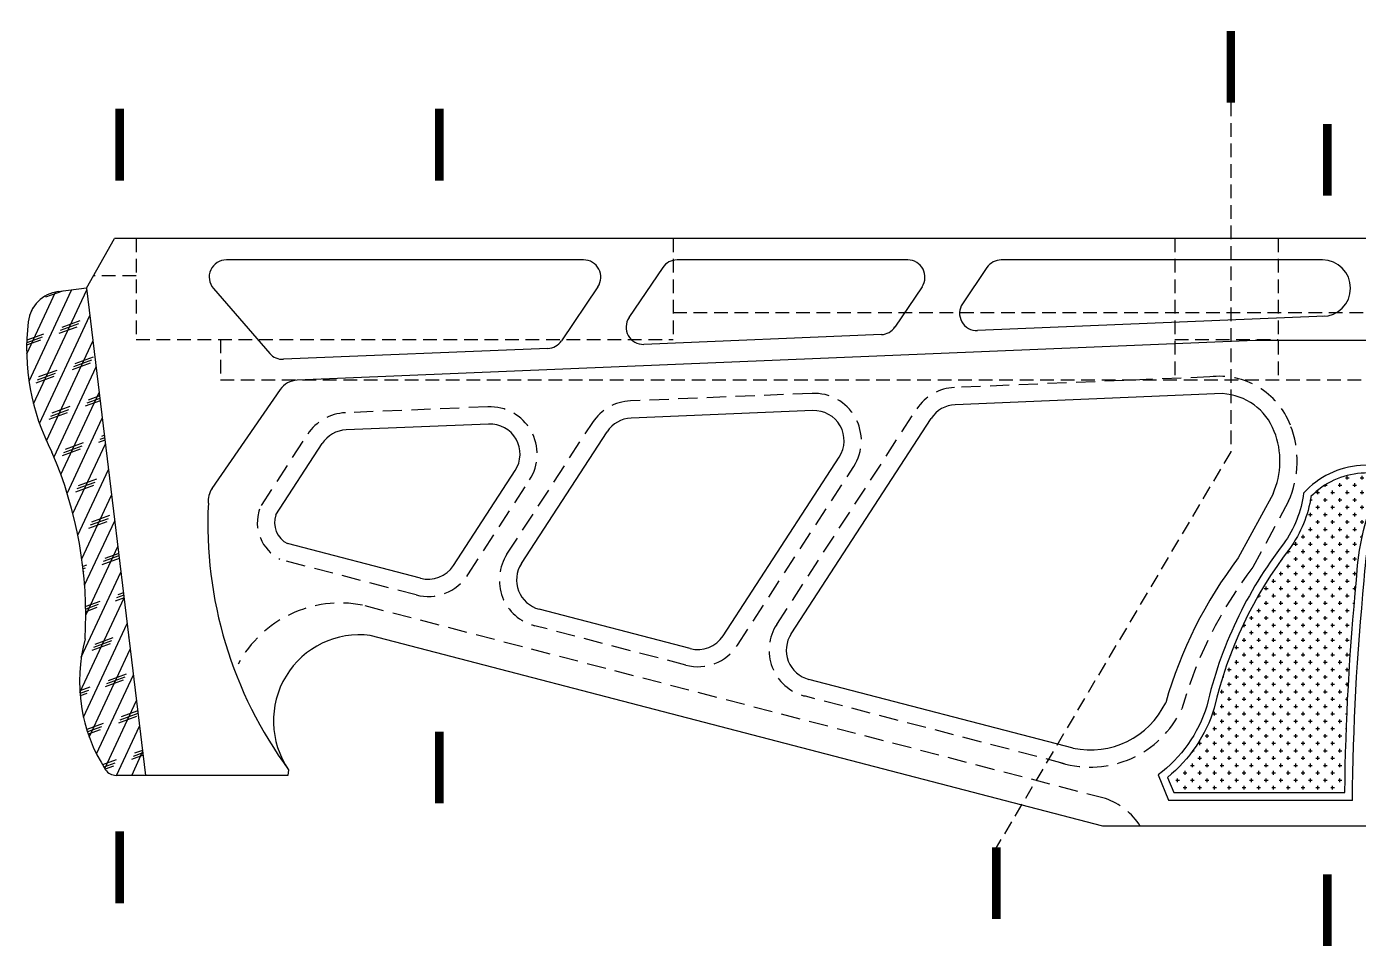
# Model space of a CAD drawing. Header units: millimetres. Extents: x 6817 to 10425, y -2870 to -164.
# Drawn here: x 7607.5 to 7917, y -2666 to -2451.4 of the extents above; entities that cross this region are included whole.
import ezdxf

# ---------------------------------------------------------------- set-up
doc = ezdxf.new("R2010")
doc.units = ezdxf.units.MM
doc.linetypes.add('HIDDEN', pattern=[9.525, 6.35, -3.175])
doc.layers.add('图层2', color=108, linetype='Continuous')

# ---------------------------------------------------------------- blocks, each defined once
blk = doc.blocks.new('dfjjjj')
at = {"linetype": 'ByBlock'}
h = blk.add_hatch(dxfattribs=at)
h.set_pattern_fill('CORK', color=4, angle=65)
h.set_pattern_definition([(65, (0, 0), (-2.8775272, 1.341813), []), (200, (2.11, 0.768), (3.07143, -8.438684), [4.49013, -4.49013]), (200, (2.445, 1.487), (3.07143, -8.438684), [4.49013, -4.49013]), (200, (2.781, 2.207), (3.07143, -8.438684), [4.49013, -4.49013])])
h.paths.add_polyline_path([(1332.87, -2802.32, -0.115864), (1340.59, -2845.73, 0.213121), (1345.31, -2876.15, 0.248717), (1347.79, -2877.47), (1354.61, -2877.47), (1340.92, -2764.27), (1334.35, -2765.06, 0.345162), (1327.36, -2772.04, 0.151566)])
at = {"layer": '图层2', "linetype": 'ByBlock'}
h = blk.add_hatch(dxfattribs=at)
h.set_pattern_fill('十字', color=4, scale=0.27, pattern_type=2)
h.set_pattern_definition([(0, (-4562.4388, -1745.2529), (1.7145, 1.7145), [0.85725, -2.57175]), (90, (-4562.0102, -1745.6815), (-1.7145, 1.7145), [0.85725, -2.57175])])
h.paths.add_polyline_path([(1639.73, -2813.87, -0.084835), (1643.23, -2806.92, 0.01109), (1637.1, -2807.27, 0.186954), (1625.44, -2812.67, -0.117438), (1620.53, -2824.71, 0.108144), (1602.96, -2861.85, -0.147163), (1592.12, -2877.94), (1593.54, -2881.41), (1633.31, -2881.41, -0.022055), (1636.02, -2832.08, -0.077889)])
at = {"color": 2, "linetype": 'ByBlock'}
blk.add_line((1340.92, -2764.27), (1334.35, -2765.06), dxfattribs=at)
for centre, radius, start, end in [((1335.31, -2773), 8, 96.8983, 173.0692), ((1378.92, -2778.31), 51.94, 173.0692, 207.5431), ((1244.32, -2840.46), 96.41, 356.8663, 23.3025), ((1465.48, -2819), 96.39, 177.1412, 216.3699), ((1377.02, -2855.66), 37.75, 164.748, 212.8718), ((1404.37, -2864.81), 20.03, 82.8798, 214.4956), ((1347.79, -2874.47), 3, 214.1319, 270)]:
    blk.add_arc(centre, radius, start, end, dxfattribs=at)
at = {"layer": '图层2', "color": 2, "linetype": 'ByBlock'}
for p, q in [((1340.92, -2764.27), (1347.43, -2752.68)), ((1900.92, -2752.68), (1347.43, -2752.68)), ((1456.41, -2757.68), (1373.4, -2757.68)), ((1474.81, -2759.44), (1466.96, -2771.08)), ((1531.75, -2757.68), (1478.13, -2757.68)), ((1550.15, -2759.44), (1544.46, -2767.87)), ((1628.09, -2757.68), (1553.46, -2757.68)), ((1340.92, -2764.27), (1354.61, -2877.47)), ((1370.38, -2764.3), (1383.48, -2779.41)), ((1459.73, -2763.91), (1451.26, -2776.48)), ((1535.07, -2763.91), (1528.76, -2773.27)), ((1628.63, -2770.76), (1547.95, -2774.1)), ((1525.61, -2775.03), (1470.44, -2777.31)), ((1448.11, -2778.24), (1386.67, -2780.78)), ((1612.47, -2776.43), (1389.82, -2785.65)), ((1727.86, -2776.43), (1612.47, -2776.43)), ((1385.89, -2787.82), (1370.06, -2810.82)), ((1604.9, -2788.76), (1542.77, -2791.33)), ((1509.67, -2792.7), (1467.45, -2794.45)), ((1434.35, -2795.82), (1401.23, -2797.19)), ((1504.64, -2844.56), (1537.19, -2794.51)), ((1384.89, -2816.92), (1395.65, -2800.37)), ((1441.96, -2828.24), (1461.87, -2797.63)), ((1488.83, -2845.02), (1515.83, -2803.51)), ((1426.15, -2828.71), (1440.51, -2806.63)), ((1616.62, -2812.01), (1608.55, -2826.94)), ((1418.52, -2831.66), (1387.62, -2823.62)), ((1481.2, -2847.98), (1446.06, -2838.83)), ((1577.04, -2889.25), (1406.85, -2844.94)), ((1570.14, -2871.13), (1508.74, -2855.15)), ((1387.7, -2877.47), (1347.79, -2877.47)), ((1387.86, -2876.16), (1387.7, -2877.47)), ((1643.6, -2889.25), (1577.04, -2889.25))]:
    blk.add_line(p, q, dxfattribs=at)
at = {"layer": '图层2', "color": 3, "linetype": 'HIDDEN', "ltscale": 0.7}
for p, q in [((1601.93, -2784.87), (1542.6, -2787.33)), ((1509.5, -2788.7), (1467.28, -2790.45)), ((1434.18, -2791.82), (1401.06, -2793.2)), ((1501.29, -2842.38), (1533.84, -2792.33)), ((1438.61, -2826.06), (1458.52, -2795.45)), ((1381.53, -2814.74), (1392.3, -2798.19)), ((1492.19, -2847.2), (1519.18, -2805.69)), ((1429.51, -2830.89), (1443.86, -2808.81)), ((1620.21, -2813.78), (1611.92, -2829.11)), ((1417.51, -2835.53), (1386.61, -2827.49)), ((1577.69, -2882.86), (1405.06, -2837.93)), ((1480.19, -2851.85), (1445.06, -2842.7)), ((1568.2, -2874.76), (1507.74, -2859.02))]:
    blk.add_line(p, q, dxfattribs=at)
at = {"layer": '图层2', "color": 2, "linetype": 'ByBlock'}
blk.add_lwpolyline([(1635.09, -2883.31, -0.022916), (1637.82, -2832.21, -0.078331), (1641.44, -2814.45, -0.132503), (1647.31, -2805.03, 0.018455), (1636.97, -2805.47, 0.194612), (1623.74, -2811.85, -0.122408), (1619.08, -2823.64, 0.107881), (1601.22, -2861.38, -0.157262), (1589.94, -2877.36), (1592.33, -2883.21), (1635.09, -2883.21)], format="xyb", dxfattribs=at)
blk.add_lwpolyline([(1633.31, -2881.41, -0.022055), (1636.02, -2832.08, -0.077889), (1639.73, -2813.87, -0.084835), (1643.23, -2806.92, 0.01109), (1637.1, -2807.27, 0.186954), (1625.44, -2812.67, -0.117438), (1620.53, -2824.71, 0.108144), (1602.96, -2861.85, -0.147163), (1592.12, -2877.94), (1593.54, -2881.41)], format="xyb", close=True, dxfattribs=at)
for centre, radius, start, end in [((1373.4, -2761.68), 4, 90, 220.9433), ((1456.41, -2761.68), 4, 325.999, 90), ((1478.13, -2761.68), 4, 90, 145.999), ((1531.75, -2761.68), 4, 325.999, 90), ((1553.46, -2761.68), 4, 90, 145.999), ((1628.09, -2764.23), 6.55, 270, 90), ((1547.78, -2770.1), 4, 145.999, 272.372), ((1470.28, -2773.31), 4, 145.999, 272.372), ((1525.44, -2771.03), 4, 272.372, 325.999), ((1447.94, -2774.24), 4, 272.372, 325.999), ((1386.5, -2776.78), 4, 220.9433, 272.372), ((1390.01, -2790.65), 5, 92.0755, 145.4752), ((1543.06, -2798.32), 7, 92.372, 146.9642), ((1604.15, -2802.39), 13.66, 20.8362, 86.8634), ((1467.74, -2801.44), 7, 92.372, 146.9642), ((1509.96, -2799.69), 7, 326.9642, 92.372), ((1401.52, -2804.19), 7, 92.372, 146.9642), ((1434.64, -2802.81), 7, 326.9642, 92.372), ((1599.52, -2804.42), 18.71, 336.0717, 21.5788), ((1374.18, -2813.66), 5, 145.4752, 186.0762), ((1390.07, -2818.71), 5.48, 160.9434, 243.4647), ((1447.83, -2832.06), 7, 146.9642, 255.4083), ((1690.39, -2888.99), 102.71, 142.8302, 163.9434), ((1420.28, -2824.89), 7, 255.4083, 326.9642), ((1482.96, -2841.21), 7, 255.4083, 326.9642), ((1510.51, -2848.38), 7, 146.9642, 255.4083), ((1574.18, -2852.11), 19.44, 257.9989, 334.1834)]:
    blk.add_arc(centre, radius, start, end, dxfattribs=at)
at = {"layer": '图层2', "color": 3, "linetype": 'HIDDEN', "ltscale": 0.7}
for centre, radius, start, end in [((1604.15, -2802.39), 17.66, 20.9216, 97.2163), ((1543.06, -2798.32), 11, 92.372, 146.9642), ((1467.74, -2801.44), 11, 92.372, 146.9642), ((1509.96, -2799.69), 11, 326.9642, 92.372), ((1401.52, -2804.19), 11, 92.372, 146.9642), ((1434.64, -2802.81), 11, 326.9642, 92.372), ((1599.52, -2804.42), 22.71, 335.6586, 21.5145), ((1390.07, -2818.71), 9.48, 160.9434, 243.4647), ((1447.83, -2832.06), 11, 146.9642, 255.4083), ((1420.28, -2824.89), 11, 255.4083, 326.9642), ((1690.39, -2888.99), 98.71, 142.6539, 164.1303), ((1399.85, -2864.3), 26.89, 78.8137, 151.7909), ((1510.51, -2848.38), 11, 146.9642, 255.4083), ((1482.96, -2841.21), 11, 255.4083, 326.9642), ((1574.18, -2852.11), 23.44, 253.049, 335.0651), ((1572.69, -2897.5), 15.46, 32.26, 71.1564)]:
    blk.add_arc(centre, radius, start, end, dxfattribs=at)

msp = doc.modelspace()

# ---------------------------------------------------------------- linework, layer by layer
at = {"layer": '图层2', "color": 6, "linetype": 'HIDDEN', "ltscale": 0.5}
for p, q in [((7887.338, -2469.044), (7887.338, -2550.161)), ((7887.338, -2550.161), (7832.835, -2642.127))]:
    msp.add_line(p, q, dxfattribs=at)
at = {"layer": '图层2', "color": 1, "linetype": 'HIDDEN', "ltscale": 0.5}
for p, q in [((7632.951, -2500.59), (7632.951, -2524.076)), ((7757.75, -2500.59), (7757.75, -2524.076)), ((7874.303, -2500.59), (7874.303, -2533.466)), ((7898.303, -2500.59), (7898.303, -2533.466)), ((7632.951, -2509.284), (7623.067, -2509.284)), ((7757.75, -2517.79), (8181.442, -2517.79)), ((7632.951, -2524.076), (7757.75, -2524.076)), ((7652.543, -2524.076), (7652.543, -2533.466)), ((7874.303, -2524.076), (7898.303, -2524.076)), ((7652.543, -2533.466), (8035.303, -2533.466))]:
    msp.add_line(p, q, dxfattribs=at)
at = {"layer": '图层2', "color": 6, "linetype": 'ByBlock', "const_width": 2}
for points in [[(7887.338, -2452.38), (7887.338, -2469.044)], [(7629.132, -2470.482), (7629.132, -2487.146)], [(7703.381, -2470.482), (7703.381, -2487.146)], [(7909.743, -2474.032), (7909.743, -2490.697)], [(7703.381, -2615.2), (7703.381, -2631.865)], [(7629.132, -2638.416), (7629.132, -2655.081)], [(7832.835, -2642.127), (7832.835, -2658.791)], [(7909.743, -2648.382), (7909.743, -2665.046)]]:
    msp.add_lwpolyline(points, dxfattribs=at)

# ---------------------------------------------------------------- block references
at = {"layer": '图层2', "color": 6, "linetype": 'ByBlock'}
msp.add_blockref('dfjjjj', (6280.524, 252.088), dxfattribs=at)

doc.saveas('drawing.dxf')
